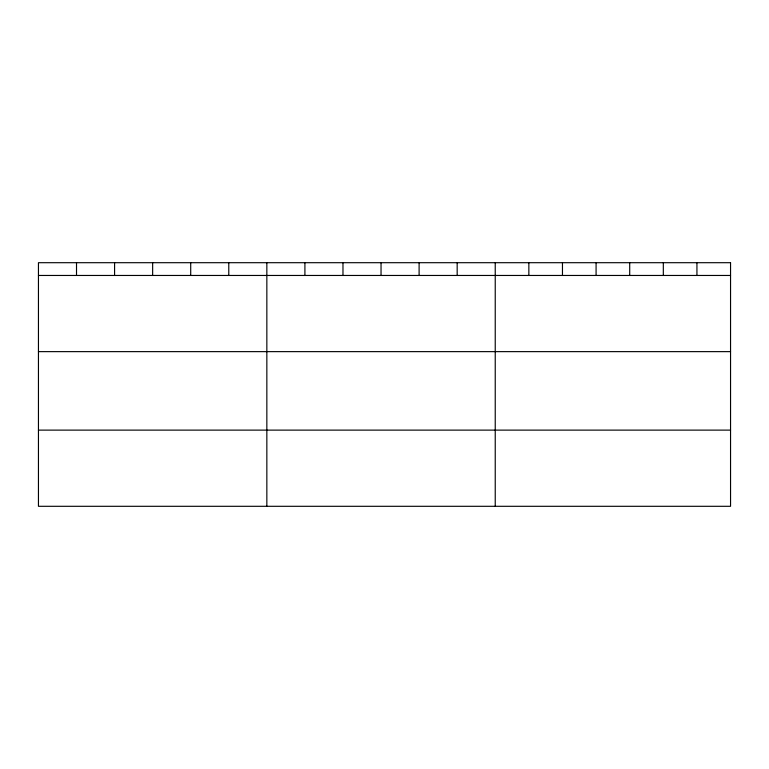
<?xml version="1.0" encoding="UTF-8"?>
<svg xmlns="http://www.w3.org/2000/svg" width="769" height="769" viewBox="0 0 769 769"><rect width="100%" height="100%" fill="white"/><g stroke="black" fill="none" stroke-linecap="round" stroke-linejoin="round"><path stroke-width="1.15" d="M38.45 275.456L730.55 275.456M38.45 351.635L730.55 351.635M38.45 430.121L730.55 430.121M696.935 262.7L696.935 275.456M663.32 262.7L663.32 275.456M629.705 262.7L629.705 275.456M596.081 262.7L596.081 275.456M562.466 262.7L562.466 275.456M528.851 262.7L528.851 275.456M495.236 262.7L495.236 506.3M457.171 262.7L457.171 275.456M419.105 262.7L419.105 275.456M381.039 262.7L381.039 275.456M342.974 262.7L342.974 275.456M304.909 262.7L304.909 275.456M266.843 262.7L266.843 506.3M228.778 262.7L228.778 275.456M190.712 262.7L190.712 275.456M152.647 262.7L152.647 275.456M114.581 262.7L114.581 275.456M76.516 262.7L76.516 275.456M730.55 262.7L38.45 262.7L38.45 506.3L730.55 506.3L730.55 262.7"/></g></svg>
